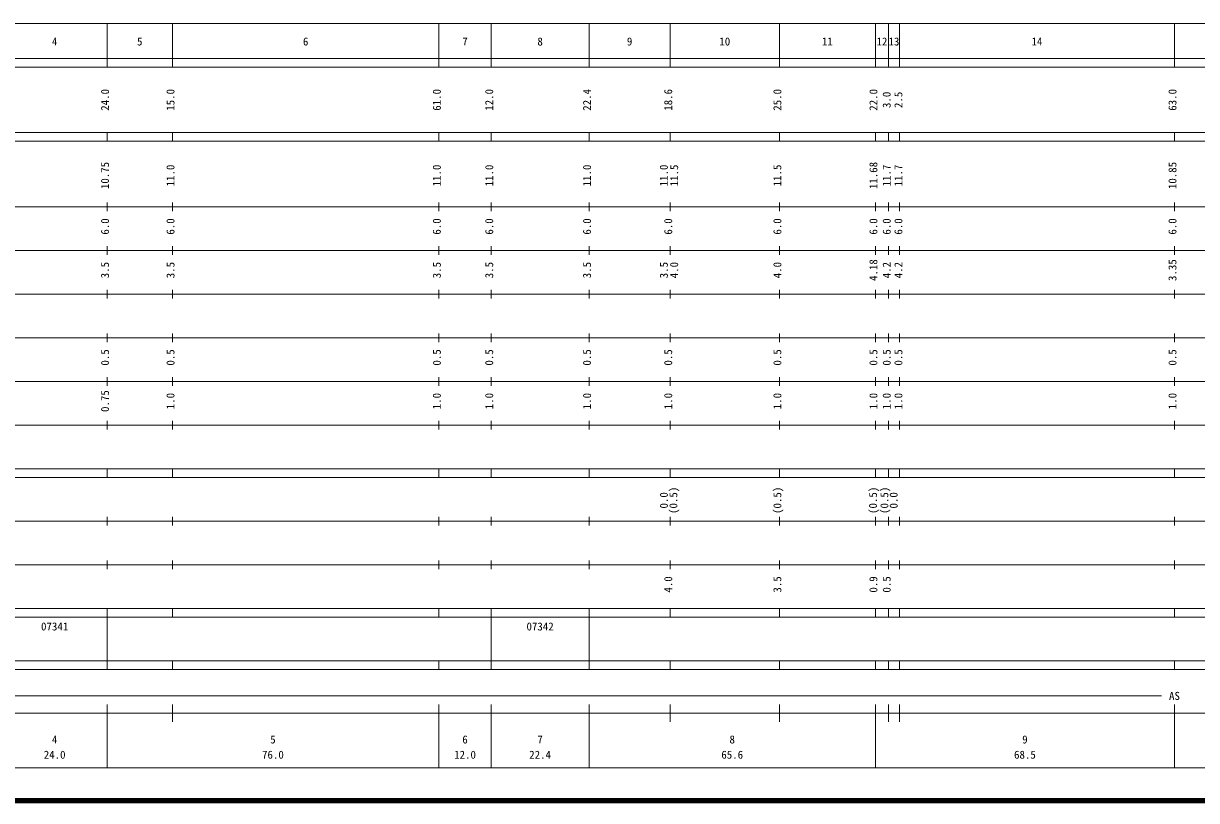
# Model space of a CAD drawing. Units: millimetres on the paper, enlarged 1000 times. Extents: x 40000 to 680000, y 20000 to 380000.
# Drawn here: x 272859 to 541555, y 20000 to 198000 of the extents above; entities that cross this region are included whole.
import ezdxf
from ezdxf.enums import TextEntityAlignment as Align

# ---------------------------------------------------------------- set-up
doc = ezdxf.new("R2010")
doc.units = ezdxf.units.MM
doc.header["$LTSCALE"] = 1000
doc.layers.add('M-TTL', color=2, linetype='Continuous', lineweight=140)
doc.layers.add('M-TTL-BAND', color=7, linetype='Continuous', lineweight=13)
doc.styles.add('ＭＳ ゴシック', font='')
doc.styles.get('ＭＳ ゴシック').set_extended_font_data('MS Gothic')

msp = doc.modelspace()

# ---------------------------------------------------------------- linework, layer by layer
at = {"layer": 'M-TTL'}
msp.add_line((40000, 20000), (680000, 20000), dxfattribs=at)
at = {"layer": 'M-TTL-BAND'}
for p, q in [((68000, 198000), (579000, 198000)), ((292000, 188000), (292000, 198000)), ((307000, 188000), (307000, 198000)), ((368000, 188000), (368000, 198000)), ((380000, 188000), (380000, 198000)), ((402400, 188000), (402400, 198000)), ((421000, 188000), (421000, 198000)), ((446000, 188000), (446000, 198000)), ((468000, 188000), (468000, 198000)), ((471000, 188000), (471000, 198000)), ((473500, 188000), (473500, 198000)), ((536500, 188000), (536500, 198000)), ((40000, 190000), (579000, 190000)), ((40000, 188000), (579000, 188000)), ((40000, 173000), (579000, 173000)), ((292000, 171000), (292000, 173000)), ((307000, 171000), (307000, 173000)), ((368000, 171000), (368000, 173000)), ((380000, 171000), (380000, 173000)), ((402400, 171000), (402400, 173000)), ((421000, 171000), (421000, 173000)), ((446000, 171000), (446000, 173000)), ((468000, 171000), (468000, 173000)), ((471000, 171000), (471000, 173000)), ((473500, 171000), (473500, 173000)), ((536500, 171000), (536500, 173000)), ((40000, 171000), (579000, 171000)), ((40000, 156000), (579000, 156000)), ((292000, 155000), (292000, 157000)), ((307000, 155000), (307000, 157000)), ((368000, 155000), (368000, 157000)), ((380000, 155000), (380000, 157000)), ((402400, 155000), (402400, 157000)), ((421000, 155000), (421000, 157000)), ((446000, 155000), (446000, 157000)), ((468000, 155000), (468000, 157000)), ((471000, 155000), (471000, 157000)), ((473500, 155000), (473500, 157000)), ((536500, 155000), (536500, 157000)), ((46000, 146000), (579000, 146000)), ((292000, 145000), (292000, 147000)), ((307000, 145000), (307000, 147000)), ((368000, 145000), (368000, 147000)), ((380000, 145000), (380000, 147000)), ((402400, 145000), (402400, 147000)), ((421000, 145000), (421000, 147000)), ((446000, 145000), (446000, 147000)), ((468000, 145000), (468000, 147000)), ((471000, 145000), (471000, 147000)), ((473500, 145000), (473500, 147000)), ((536500, 145000), (536500, 147000)), ((52000, 136000), (579000, 136000)), ((292000, 135000), (292000, 137000)), ((307000, 135000), (307000, 137000)), ((368000, 135000), (368000, 137000)), ((380000, 135000), (380000, 137000)), ((402400, 135000), (402400, 137000)), ((421000, 135000), (421000, 137000)), ((446000, 135000), (446000, 137000)), ((468000, 135000), (468000, 137000)), ((471000, 135000), (471000, 137000)), ((473500, 135000), (473500, 137000)), ((536500, 135000), (536500, 137000)), ((292000, 125000), (292000, 127000)), ((307000, 125000), (307000, 127000)), ((368000, 125000), (368000, 127000)), ((380000, 125000), (380000, 127000)), ((402400, 125000), (402400, 127000)), ((421000, 125000), (421000, 127000)), ((446000, 125000), (446000, 127000)), ((468000, 125000), (468000, 127000)), ((471000, 125000), (471000, 127000)), ((473500, 125000), (473500, 127000)), ((536500, 125000), (536500, 127000)), ((46000, 126000), (579000, 126000)), ((52000, 116000), (579000, 116000)), ((292000, 115000), (292000, 117000)), ((307000, 115000), (307000, 117000)), ((368000, 115000), (368000, 117000)), ((380000, 115000), (380000, 117000)), ((402400, 115000), (402400, 117000)), ((421000, 115000), (421000, 117000)), ((446000, 115000), (446000, 117000)), ((468000, 115000), (468000, 117000)), ((471000, 115000), (471000, 117000)), ((473500, 115000), (473500, 117000)), ((536500, 115000), (536500, 117000)), ((46000, 106000), (579000, 106000)), ((292000, 105000), (292000, 107000)), ((307000, 105000), (307000, 107000)), ((368000, 105000), (368000, 107000)), ((380000, 105000), (380000, 107000)), ((402400, 105000), (402400, 107000)), ((421000, 105000), (421000, 107000)), ((446000, 105000), (446000, 107000)), ((468000, 105000), (468000, 107000)), ((471000, 105000), (471000, 107000)), ((473500, 105000), (473500, 107000)), ((536500, 105000), (536500, 107000)), ((40000, 96000), (579000, 96000)), ((292000, 94000), (292000, 96000)), ((307000, 94000), (307000, 96000)), ((368000, 94000), (368000, 96000)), ((380000, 94000), (380000, 96000)), ((402400, 94000), (402400, 96000)), ((421000, 94000), (421000, 96000)), ((446000, 94000), (446000, 96000)), ((468000, 94000), (468000, 96000)), ((471000, 94000), (471000, 96000)), ((473500, 94000), (473500, 96000)), ((536500, 94000), (536500, 96000)), ((40000, 94000), (579000, 94000)), ((49000, 84000), (579000, 84000)), ((292000, 83000), (292000, 85000)), ((307000, 83000), (307000, 85000)), ((368000, 83000), (368000, 85000)), ((380000, 83000), (380000, 85000)), ((402400, 83000), (402400, 85000)), ((421000, 83000), (421000, 85000)), ((446000, 83000), (446000, 85000)), ((468000, 83000), (468000, 85000)), ((471000, 83000), (471000, 85000)), ((473500, 83000), (473500, 85000)), ((536500, 83000), (536500, 85000)), ((40000, 74000), (579000, 74000)), ((292000, 73000), (292000, 75000)), ((307000, 73000), (307000, 75000)), ((368000, 73000), (368000, 75000)), ((380000, 73000), (380000, 75000)), ((402400, 73000), (402400, 75000)), ((421000, 73000), (421000, 75000)), ((446000, 73000), (446000, 75000)), ((468000, 73000), (468000, 75000)), ((471000, 73000), (471000, 75000)), ((473500, 73000), (473500, 75000)), ((536500, 73000), (536500, 75000)), ((40000, 64000), (579000, 64000)), ((40000, 62000), (579000, 62000)), ((292000, 62000), (292000, 64000)), ((292000, 52000), (292000, 62000)), ((307000, 62000), (307000, 64000)), ((368000, 62000), (368000, 64000)), ((380000, 62000), (380000, 64000)), ((380000, 52000), (380000, 62000)), ((402400, 62000), (402400, 64000)), ((402400, 52000), (402400, 62000)), ((421000, 62000), (421000, 64000)), ((446000, 62000), (446000, 64000)), ((468000, 62000), (468000, 64000)), ((471000, 62000), (471000, 64000)), ((473500, 62000), (473500, 64000)), ((536500, 62000), (536500, 64000)), ((40000, 52000), (579000, 52000)), ((292000, 50000), (292000, 52000)), ((307000, 50000), (307000, 52000)), ((368000, 50000), (368000, 52000)), ((380000, 50000), (380000, 52000)), ((402400, 50000), (402400, 52000)), ((421000, 50000), (421000, 52000)), ((446000, 50000), (446000, 52000)), ((468000, 50000), (468000, 52000)), ((471000, 50000), (471000, 52000)), ((473500, 50000), (473500, 52000)), ((536500, 50000), (536500, 52000)), ((40000, 50000), (579000, 50000)), ((71000, 44000), (533500, 44000)), ((292000, 27500), (292000, 42000)), ((307000, 38000), (307000, 42000)), ((368000, 27500), (368000, 42000)), ((380000, 27500), (380000, 42000)), ((402400, 27500), (402400, 42000)), ((421000, 38000), (421000, 42000)), ((446000, 38000), (446000, 42000)), ((468000, 27500), (468000, 42000)), ((471000, 38000), (471000, 42000)), ((473500, 38000), (473500, 42000)), ((536500, 27500), (536500, 42000)), ((40000, 40000), (579000, 40000)), ((68000, 27500), (579000, 27500))]:
    msp.add_line(p, q, dxfattribs=at)

# ---------------------------------------------------------------- texts
at = {"layer": 'M-TTL-BAND', "style": 'ＭＳ ゴシック'}
for s, p in [('4', (280000, 192405)), ('5', (299500, 192405)), ('6', (337500, 192405)), ('7', (374000, 192405)), ('8', (391200, 192405)), ('9', (411700, 192405)), ('10', (433500, 192405)), ('11', (457000, 192405)), ('12', (469500, 192405)), ('13', (472250, 192405)), ('14', (505000, 192405)), ('07341', (280000, 58405)), ('07342', (391200, 58405)), ('AS', (536500, 42500)), ('4', (280000, 32523)), ('5', (330000, 32523)), ('6', (374000, 32523)), ('7', (391200, 32523)), ('8', (435200, 32523)), ('9', (502250, 32523)), ('24.0', (280000, 29033)), ('76.0', (330000, 29033)), ('12.0', (374000, 29033)), ('22.4', (391200, 29033)), ('65.6', (435200, 29033)), ('68.5', (502250, 29033))]:
    msp.add_text(s, height=1833, dxfattribs=at).set_placement(p, align=Align.BOTTOM_CENTER)
for s, p in [('24.0', (293000, 180500)), ('15.0', (308000, 180500)), ('61.0', (369000, 180500)), ('12.0', (381000, 180500)), ('22.4', (403400, 180500)), ('18.6', (422000, 180500)), ('25.0', (447000, 180500)), ('22.0', (469000, 180500)), ('63.0', (537500, 180500)), ('3.0', (472044, 180500)), ('2.5', (474727, 180500)), ('10.75', (293000, 163174)), ('11.0', (308000, 163174)), ('11.0', (369000, 163174)), ('11.0', (381000, 163174)), ('11.0', (403400, 163174)), ('11.0', (421000, 163174)), ('11.5', (423370, 163174)), ('11.5', (447000, 163174)), ('11.68', (469000, 163174)), ('11.7', (472044, 163174)), ('11.7', (474727, 163174)), ('10.85', (537500, 163174)), ('6.0', (293000, 151500)), ('6.0', (308000, 151500)), ('6.0', (369000, 151500)), ('6.0', (381000, 151500)), ('6.0', (403400, 151500)), ('6.0', (422000, 151500)), ('6.0', (447000, 151500)), ('6.0', (469000, 151500)), ('6.0', (472044, 151500)), ('6.0', (474727, 151500)), ('6.0', (537500, 151500)), ('3.5', (293000, 141500)), ('3.5', (308000, 141500)), ('3.5', (369000, 141500)), ('3.5', (381000, 141500)), ('3.5', (403400, 141500)), ('3.5', (421000, 141500)), ('4.0', (423370, 141500)), ('4.0', (447000, 141500)), ('4.18', (469000, 141500)), ('4.2', (472044, 141500)), ('4.2', (474727, 141500)), ('3.35', (537500, 141500)), ('0.5', (293000, 121500)), ('0.5', (308000, 121500)), ('0.5', (369000, 121500)), ('0.5', (381000, 121500)), ('0.5', (403400, 121500)), ('0.5', (422000, 121500)), ('0.5', (447000, 121500)), ('0.5', (469000, 121500)), ('0.5', (472044, 121500)), ('0.5', (474727, 121500)), ('0.5', (537500, 121500)), ('0.75', (293000, 111500)), ('1.0', (308000, 111500)), ('1.0', (369000, 111500)), ('1.0', (381000, 111500)), ('1.0', (403400, 111500)), ('1.0', (422000, 111500)), ('1.0', (447000, 111500)), ('1.0', (469000, 111500)), ('1.0', (472044, 111500)), ('1.0', (474727, 111500)), ('1.0', (537500, 111500)), ('(0.5)', (423182, 88764)), ('(0.5)', (447000, 88764)), ('(0.5)', (468906, 88764)), ('(0.5)', (471517, 88764)), ('0.0', (421000, 88764)), ('0.0', (473628, 88764)), ('4.0', (422000, 69500)), ('3.5', (447000, 69500)), ('0.9', (469000, 69500)), ('0.5', (472044, 69500))]:
    msp.add_text(s, height=1833, rotation=90, dxfattribs=at).set_placement(p, align=Align.BOTTOM_CENTER)

doc.saveas('drawing.dxf')
